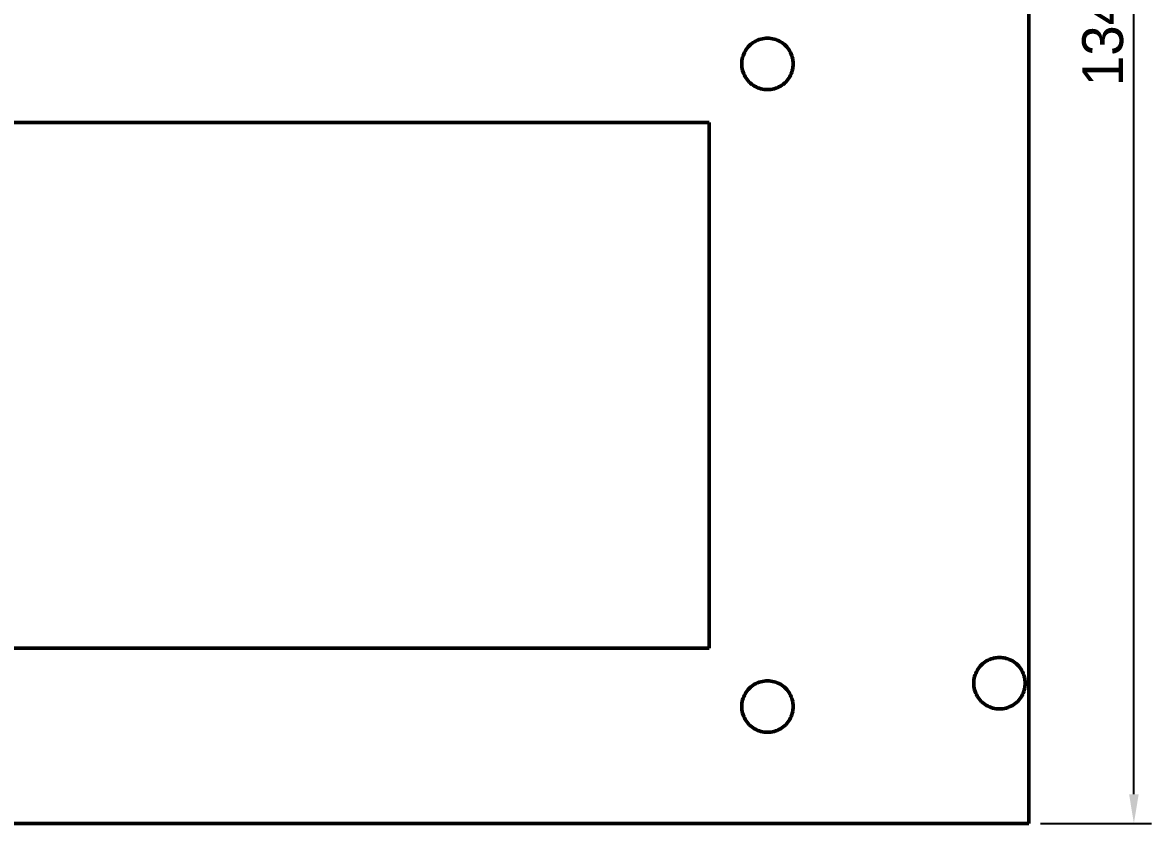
# Model space of a CAD drawing. Header units: millimetres. Extents: x 0 to 594, y 0 to 420.
# Drawn here: x 98.2 to 194.8, y 92.1 to 160.7 of the extents above; entities that cross this region are included whole.
import ezdxf

# ---------------------------------------------------------------- set-up
doc = ezdxf.new("R2010")
doc.units = ezdxf.units.MM
doc.linetypes.add('DASHED', pattern=[1.524, 1.27, -0.254])
for name, color, linetype, lineweight in [('COTAS', 7, 'CONTINUOUS', 25), ('OCULTA', 8, 'DASHED', 25), ('VISIBLE', 7, 'CONTINUOUS', 50)]:
    doc.layers.add(name, color=color, linetype=linetype, lineweight=lineweight)
doc.dimstyles.new('F3D_1000', dxfattribs={"dimtxt": 3.5, "dimasz": 2.5, "dimexe": 1.5, "dimexo": 1, "dimgap": 0.9, "dimtad": 1, "dimdec": 1, "dimdsep": 46, "dimcen": 2.5, "dimazin": 3, "dimtfac": 1, "dimtmove": 0, "dimatfit": 3})

msp = doc.modelspace()

# ---------------------------------------------------------------- linework, layer by layer
at = {"layer": 'OCULTA'}
for p, q in [((184.279, 92.12), (184.279, 226.12)), ((160.1, 158.342), (160.184, 158.459)), ((160.184, 158.459), (160.275, 158.57)), ((160.275, 158.57), (160.374, 158.676)), ((160.374, 158.676), (160.479, 158.774)), ((160.479, 158.774), (160.59, 158.865)), ((160.59, 158.865), (160.707, 158.949)), ((160.707, 158.949), (160.829, 159.025)), ((160.829, 159.025), (160.956, 159.093)), ((160.956, 159.093), (161.087, 159.152)), ((161.087, 159.152), (161.222, 159.203)), ((161.222, 159.203), (161.36, 159.245)), ((161.36, 159.245), (161.5, 159.278)), ((161.5, 159.278), (161.642, 159.301)), ((161.642, 159.301), (161.785, 159.315)), ((161.785, 159.315), (161.929, 159.32)), ((161.929, 159.32), (162.073, 159.315)), ((162.073, 159.315), (162.216, 159.301)), ((162.216, 159.301), (162.358, 159.278)), ((162.358, 159.278), (162.499, 159.245)), ((162.499, 159.245), (162.636, 159.203)), ((162.636, 159.203), (162.771, 159.152)), ((162.902, 159.093), (162.771, 159.152)), ((162.902, 159.093), (163.029, 159.025)), ((163.029, 159.025), (163.151, 158.949)), ((163.151, 158.949), (163.268, 158.865)), ((163.38, 158.774), (163.268, 158.865)), ((163.38, 158.774), (163.485, 158.676)), ((163.583, 158.57), (163.485, 158.676)), ((163.675, 158.459), (163.583, 158.57)), ((163.675, 158.459), (163.758, 158.342)), ((159.748, 157.407), (159.771, 157.549)), ((159.771, 157.549), (159.804, 157.689)), ((159.804, 157.689), (159.846, 157.827)), ((159.846, 157.827), (159.897, 157.962)), ((159.897, 157.962), (159.956, 158.093)), ((159.956, 158.093), (160.024, 158.22)), ((160.024, 158.22), (160.1, 158.342)), ((163.834, 158.22), (163.758, 158.342)), ((163.834, 158.22), (163.902, 158.093)), ((163.962, 157.962), (163.902, 158.093)), ((164.012, 157.827), (163.962, 157.962)), ((164.012, 157.827), (164.054, 157.689)), ((164.087, 157.549), (164.054, 157.689)), ((164.11, 157.407), (164.087, 157.549)), ((159.729, 157.12), (159.734, 157.264)), ((159.734, 156.976), (159.729, 157.12)), ((159.734, 157.264), (159.748, 157.407)), ((159.748, 156.833), (159.734, 156.976)), ((159.771, 156.691), (159.748, 156.833)), ((159.804, 156.55), (159.771, 156.691)), ((159.846, 156.413), (159.804, 156.55)), ((164.012, 156.413), (164.054, 156.55)), ((164.054, 156.55), (164.087, 156.691)), ((164.087, 156.691), (164.11, 156.833)), ((164.124, 157.264), (164.11, 157.407)), ((164.11, 156.833), (164.124, 156.976)), ((164.129, 157.12), (164.124, 157.264)), ((164.124, 156.976), (164.129, 157.12)), ((159.897, 156.278), (159.846, 156.413)), ((159.956, 156.147), (159.897, 156.278)), ((159.956, 156.147), (160.024, 156.02)), ((160.1, 155.898), (160.024, 156.02)), ((160.1, 155.898), (160.184, 155.781)), ((160.275, 155.669), (160.184, 155.781)), ((160.374, 155.564), (160.275, 155.669)), ((160.374, 155.564), (160.479, 155.466)), ((163.38, 155.466), (163.485, 155.564)), ((163.485, 155.564), (163.583, 155.669)), ((163.583, 155.669), (163.675, 155.781)), ((163.675, 155.781), (163.758, 155.898)), ((163.758, 155.898), (163.834, 156.02)), ((163.834, 156.02), (163.902, 156.147)), ((163.902, 156.147), (163.962, 156.278)), ((163.962, 156.278), (164.012, 156.413)), ((160.59, 155.374), (160.479, 155.466)), ((160.707, 155.291), (160.59, 155.374)), ((160.707, 155.291), (160.829, 155.215)), ((160.956, 155.147), (160.829, 155.215)), ((160.956, 155.147), (161.087, 155.087)), ((161.087, 155.087), (161.222, 155.037)), ((161.222, 155.037), (161.36, 154.995)), ((161.36, 154.995), (161.5, 154.962)), ((161.5, 154.962), (161.642, 154.939)), ((161.785, 154.925), (161.642, 154.939)), ((161.785, 154.925), (161.929, 154.92)), ((161.929, 154.92), (162.073, 154.925)), ((162.073, 154.925), (162.216, 154.939)), ((162.216, 154.939), (162.358, 154.962)), ((162.358, 154.962), (162.499, 154.995)), ((162.499, 154.995), (162.636, 155.037)), ((162.636, 155.037), (162.771, 155.087)), ((162.771, 155.087), (162.902, 155.147)), ((162.902, 155.147), (163.029, 155.215)), ((163.029, 155.215), (163.151, 155.291)), ((163.151, 155.291), (163.268, 155.374)), ((163.268, 155.374), (163.38, 155.466)), ((56.929, 152.12), (156.929, 152.12)), ((156.929, 107.12), (156.929, 152.12)), ((156.929, 152.12), (156.929, 152.12)), ((56.929, 107.12), (156.929, 107.12)), ((156.929, 107.12), (156.929, 107.12)), ((181.072, 106.203), (181.21, 106.245)), ((181.21, 106.245), (181.35, 106.278)), ((181.35, 106.278), (181.492, 106.301)), ((181.492, 106.301), (181.635, 106.315)), ((181.635, 106.315), (181.779, 106.32)), ((181.779, 106.32), (181.923, 106.315)), ((181.923, 106.315), (182.066, 106.301)), ((182.066, 106.301), (182.208, 106.278)), ((182.349, 106.245), (182.208, 106.278)), ((182.349, 106.245), (182.486, 106.203)), ((179.874, 105.22), (179.95, 105.342)), ((179.95, 105.342), (180.034, 105.459)), ((180.034, 105.459), (180.125, 105.57)), ((180.125, 105.57), (180.223, 105.676)), ((180.223, 105.676), (180.329, 105.774)), ((180.329, 105.774), (180.44, 105.865)), ((180.44, 105.865), (180.557, 105.949)), ((180.557, 105.949), (180.679, 106.025)), ((180.679, 106.025), (180.806, 106.093)), ((180.806, 106.093), (180.937, 106.152)), ((180.937, 106.152), (181.072, 106.203)), ((182.486, 106.203), (182.621, 106.152)), ((182.752, 106.093), (182.621, 106.152)), ((182.752, 106.093), (182.879, 106.025)), ((183.001, 105.949), (182.879, 106.025)), ((183.001, 105.949), (183.118, 105.865)), ((183.118, 105.865), (183.23, 105.774)), ((183.335, 105.676), (183.23, 105.774)), ((183.335, 105.676), (183.433, 105.57)), ((183.525, 105.459), (183.433, 105.57)), ((183.525, 105.459), (183.608, 105.342)), ((183.608, 105.342), (183.684, 105.22)), ((161.642, 104.301), (161.785, 104.315)), ((161.785, 104.315), (161.929, 104.32)), ((161.929, 104.32), (162.073, 104.315)), ((162.073, 104.315), (162.216, 104.301)), ((179.584, 104.264), (179.598, 104.407)), ((179.598, 104.407), (179.621, 104.549)), ((179.621, 104.549), (179.654, 104.689)), ((179.654, 104.689), (179.696, 104.827)), ((179.696, 104.827), (179.747, 104.962)), ((179.747, 104.962), (179.806, 105.093)), ((179.806, 105.093), (179.874, 105.22)), ((183.752, 105.093), (183.684, 105.22)), ((183.812, 104.962), (183.752, 105.093)), ((183.862, 104.827), (183.812, 104.962)), ((183.904, 104.689), (183.862, 104.827)), ((183.937, 104.549), (183.904, 104.689)), ((183.96, 104.407), (183.937, 104.549)), ((183.974, 104.264), (183.96, 104.407)), ((160.1, 103.342), (160.184, 103.459)), ((160.184, 103.459), (160.275, 103.57)), ((160.275, 103.57), (160.374, 103.676)), ((160.374, 103.676), (160.479, 103.774)), ((160.479, 103.774), (160.59, 103.865)), ((160.59, 103.865), (160.707, 103.949)), ((160.707, 103.949), (160.829, 104.025)), ((160.829, 104.025), (160.956, 104.093)), ((160.956, 104.093), (161.087, 104.152)), ((161.087, 104.152), (161.222, 104.203)), ((161.222, 104.203), (161.36, 104.245)), ((161.36, 104.245), (161.5, 104.278)), ((161.5, 104.278), (161.642, 104.301)), ((162.216, 104.301), (162.358, 104.278)), ((162.358, 104.278), (162.499, 104.245)), ((162.499, 104.245), (162.636, 104.203)), ((162.771, 104.152), (162.636, 104.203)), ((162.771, 104.152), (162.902, 104.093)), ((162.902, 104.093), (163.029, 104.025)), ((163.029, 104.025), (163.151, 103.949)), ((163.268, 103.865), (163.151, 103.949)), ((163.268, 103.865), (163.38, 103.774)), ((163.38, 103.774), (163.485, 103.676)), ((163.583, 103.57), (163.485, 103.676)), ((163.675, 103.459), (163.583, 103.57)), ((163.675, 103.459), (163.758, 103.342)), ((179.579, 104.12), (179.584, 104.264)), ((179.584, 103.976), (179.579, 104.12)), ((179.598, 103.833), (179.584, 103.976)), ((179.621, 103.691), (179.598, 103.833)), ((179.654, 103.55), (179.621, 103.691)), ((179.696, 103.413), (179.654, 103.55)), ((179.747, 103.278), (179.696, 103.413)), ((183.812, 103.278), (183.862, 103.413)), ((183.862, 103.413), (183.904, 103.55)), ((183.904, 103.55), (183.937, 103.691)), ((183.937, 103.691), (183.96, 103.833)), ((183.96, 103.833), (183.974, 103.976)), ((183.979, 104.12), (183.974, 104.264)), ((183.974, 103.976), (183.979, 104.12)), ((159.734, 102.264), (159.748, 102.407)), ((159.748, 102.407), (159.771, 102.549)), ((159.771, 102.549), (159.804, 102.689)), ((159.804, 102.689), (159.846, 102.827)), ((159.846, 102.827), (159.897, 102.962)), ((159.897, 102.962), (159.956, 103.093)), ((159.956, 103.093), (160.024, 103.22)), ((160.024, 103.22), (160.1, 103.342)), ((163.834, 103.22), (163.758, 103.342)), ((163.902, 103.093), (163.834, 103.22)), ((163.962, 102.962), (163.902, 103.093)), ((164.012, 102.827), (163.962, 102.962)), ((164.012, 102.827), (164.054, 102.689)), ((164.087, 102.549), (164.054, 102.689)), ((164.11, 102.407), (164.087, 102.549)), ((164.124, 102.264), (164.11, 102.407)), ((179.747, 103.278), (179.806, 103.147)), ((179.874, 103.02), (179.806, 103.147)), ((179.874, 103.02), (179.95, 102.898)), ((180.034, 102.781), (179.95, 102.898)), ((180.034, 102.781), (180.125, 102.669)), ((180.223, 102.564), (180.125, 102.669)), ((180.223, 102.564), (180.329, 102.466)), ((180.329, 102.466), (180.44, 102.374)), ((183.118, 102.374), (183.23, 102.466)), ((183.23, 102.466), (183.335, 102.564)), ((183.335, 102.564), (183.433, 102.669)), ((183.433, 102.669), (183.525, 102.781)), ((183.525, 102.781), (183.608, 102.898)), ((183.608, 102.898), (183.684, 103.02)), ((183.684, 103.02), (183.752, 103.147)), ((183.752, 103.147), (183.812, 103.278)), ((159.729, 102.12), (159.734, 102.264)), ((159.734, 101.976), (159.729, 102.12)), ((159.748, 101.833), (159.734, 101.976)), ((159.771, 101.691), (159.748, 101.833)), ((159.804, 101.55), (159.771, 101.691)), ((159.846, 101.413), (159.804, 101.55)), ((164.012, 101.413), (164.054, 101.55)), ((164.054, 101.55), (164.087, 101.691)), ((164.087, 101.691), (164.11, 101.833)), ((164.11, 101.833), (164.124, 101.976)), ((164.129, 102.12), (164.124, 102.264)), ((164.124, 101.976), (164.129, 102.12)), ((180.557, 102.291), (180.44, 102.374)), ((180.557, 102.291), (180.679, 102.215)), ((180.679, 102.215), (180.806, 102.147)), ((180.806, 102.147), (180.937, 102.087)), ((181.072, 102.037), (180.937, 102.087)), ((181.072, 102.037), (181.21, 101.995)), ((181.21, 101.995), (181.35, 101.962)), ((181.35, 101.962), (181.492, 101.939)), ((181.492, 101.939), (181.635, 101.925)), ((181.635, 101.925), (181.779, 101.92)), ((181.779, 101.92), (181.923, 101.925)), ((181.923, 101.925), (182.066, 101.939)), ((182.066, 101.939), (182.208, 101.962)), ((182.208, 101.962), (182.349, 101.995)), ((182.349, 101.995), (182.486, 102.037)), ((182.486, 102.037), (182.621, 102.087)), ((182.621, 102.087), (182.752, 102.147)), ((182.752, 102.147), (182.879, 102.215)), ((182.879, 102.215), (183.001, 102.291)), ((183.001, 102.291), (183.118, 102.374)), ((159.897, 101.278), (159.846, 101.413)), ((159.956, 101.147), (159.897, 101.278)), ((159.956, 101.147), (160.024, 101.02)), ((160.1, 100.898), (160.024, 101.02)), ((160.1, 100.898), (160.184, 100.781)), ((160.275, 100.669), (160.184, 100.781)), ((160.374, 100.564), (160.275, 100.669)), ((160.479, 100.466), (160.374, 100.564)), ((160.479, 100.466), (160.59, 100.374)), ((163.268, 100.374), (163.38, 100.466)), ((163.38, 100.466), (163.485, 100.564)), ((163.485, 100.564), (163.583, 100.669)), ((163.583, 100.669), (163.675, 100.781)), ((163.675, 100.781), (163.758, 100.898)), ((163.758, 100.898), (163.834, 101.02)), ((163.834, 101.02), (163.902, 101.147)), ((163.902, 101.147), (163.962, 101.278)), ((163.962, 101.278), (164.012, 101.413)), ((160.707, 100.291), (160.59, 100.374)), ((160.707, 100.291), (160.829, 100.215)), ((160.829, 100.215), (160.956, 100.147)), ((160.956, 100.147), (161.087, 100.087)), ((161.087, 100.087), (161.222, 100.037)), ((161.222, 100.037), (161.36, 99.995)), ((161.5, 99.962), (161.36, 99.995)), ((161.5, 99.962), (161.642, 99.939)), ((161.642, 99.939), (161.785, 99.925)), ((161.785, 99.925), (161.929, 99.92)), ((161.929, 99.92), (162.073, 99.925)), ((162.073, 99.925), (162.216, 99.939)), ((162.216, 99.939), (162.358, 99.962)), ((162.358, 99.962), (162.499, 99.995)), ((162.499, 99.995), (162.636, 100.037)), ((162.636, 100.037), (162.771, 100.087)), ((162.771, 100.087), (162.902, 100.147)), ((162.902, 100.147), (163.029, 100.215)), ((163.029, 100.215), (163.151, 100.291)), ((163.151, 100.291), (163.268, 100.374)), ((29.579, 92.12), (184.279, 92.12)), ((184.279, 92.12), (184.279, 92.12))]:
    msp.add_line(p, q, dxfattribs=at)
at = {"layer": 'VISIBLE'}
for p, q in [((184.279, 92.12), (184.279, 226.12)), ((184.279, 226.12), (184.279, 92.12)), ((160.1, 158.342), (160.184, 158.459)), ((160.184, 158.459), (160.1, 158.342)), ((160.184, 158.459), (160.275, 158.57)), ((160.275, 158.57), (160.184, 158.459)), ((160.184, 158.459), (160.184, 158.459)), ((160.275, 158.57), (160.374, 158.676)), ((160.374, 158.676), (160.275, 158.57)), ((160.275, 158.57), (160.275, 158.57)), ((160.374, 158.676), (160.479, 158.774)), ((160.479, 158.774), (160.374, 158.676)), ((160.374, 158.676), (160.374, 158.676)), ((160.479, 158.774), (160.59, 158.865)), ((160.59, 158.865), (160.479, 158.774)), ((160.479, 158.774), (160.479, 158.774)), ((160.59, 158.865), (160.707, 158.949)), ((160.707, 158.949), (160.59, 158.865)), ((160.59, 158.865), (160.59, 158.865)), ((160.707, 158.949), (160.829, 159.025)), ((160.829, 159.025), (160.707, 158.949)), ((160.707, 158.949), (160.707, 158.949)), ((160.829, 159.025), (160.956, 159.093)), ((160.956, 159.093), (160.829, 159.025)), ((160.829, 159.025), (160.829, 159.025)), ((160.956, 159.093), (161.087, 159.152)), ((161.087, 159.152), (160.956, 159.093)), ((160.956, 159.093), (160.956, 159.093)), ((161.087, 159.152), (161.222, 159.203)), ((161.222, 159.203), (161.087, 159.152)), ((161.087, 159.152), (161.087, 159.152)), ((161.222, 159.203), (161.36, 159.245)), ((161.36, 159.245), (161.222, 159.203)), ((161.222, 159.203), (161.222, 159.203)), ((161.36, 159.245), (161.5, 159.278)), ((161.5, 159.278), (161.36, 159.245)), ((161.36, 159.245), (161.36, 159.245)), ((161.5, 159.278), (161.642, 159.301)), ((161.642, 159.301), (161.5, 159.278)), ((161.5, 159.278), (161.5, 159.278)), ((161.642, 159.301), (161.785, 159.315)), ((161.785, 159.315), (161.642, 159.301)), ((161.642, 159.301), (161.642, 159.301)), ((161.785, 159.315), (161.929, 159.32)), ((161.929, 159.32), (161.785, 159.315)), ((161.785, 159.315), (161.785, 159.315)), ((161.929, 159.32), (162.073, 159.315)), ((162.073, 159.315), (161.929, 159.32)), ((161.929, 159.32), (161.929, 159.32)), ((162.073, 159.315), (162.216, 159.301)), ((162.216, 159.301), (162.073, 159.315)), ((162.073, 159.315), (162.073, 159.315)), ((162.216, 159.301), (162.358, 159.278)), ((162.358, 159.278), (162.216, 159.301)), ((162.216, 159.301), (162.216, 159.301)), ((162.358, 159.278), (162.499, 159.245)), ((162.499, 159.245), (162.358, 159.278)), ((162.358, 159.278), (162.358, 159.278)), ((162.499, 159.245), (162.636, 159.203)), ((162.636, 159.203), (162.499, 159.245)), ((162.499, 159.245), (162.499, 159.245)), ((162.636, 159.203), (162.771, 159.152)), ((162.771, 159.152), (162.636, 159.203)), ((162.636, 159.203), (162.636, 159.203)), ((162.902, 159.093), (162.771, 159.152)), ((162.902, 159.093), (162.771, 159.152)), ((162.771, 159.152), (162.771, 159.152)), ((162.902, 159.093), (163.029, 159.025)), ((163.029, 159.025), (162.902, 159.093)), ((162.902, 159.093), (162.902, 159.093)), ((163.029, 159.025), (163.151, 158.949)), ((163.151, 158.949), (163.029, 159.025)), ((163.029, 159.025), (163.029, 159.025)), ((163.151, 158.949), (163.268, 158.865)), ((163.268, 158.865), (163.151, 158.949)), ((163.151, 158.949), (163.151, 158.949)), ((163.38, 158.774), (163.268, 158.865)), ((163.38, 158.774), (163.268, 158.865)), ((163.268, 158.865), (163.268, 158.865)), ((163.38, 158.774), (163.485, 158.676)), ((163.485, 158.676), (163.38, 158.774)), ((163.38, 158.774), (163.38, 158.774)), ((163.583, 158.57), (163.485, 158.676)), ((163.583, 158.57), (163.485, 158.676)), ((163.485, 158.676), (163.485, 158.676)), ((163.675, 158.459), (163.583, 158.57)), ((163.675, 158.459), (163.583, 158.57)), ((163.583, 158.57), (163.583, 158.57)), ((163.675, 158.459), (163.758, 158.342)), ((163.758, 158.342), (163.675, 158.459)), ((163.675, 158.459), (163.675, 158.459)), ((159.748, 157.407), (159.771, 157.549)), ((159.771, 157.549), (159.748, 157.407)), ((159.771, 157.549), (159.804, 157.689)), ((159.804, 157.689), (159.771, 157.549)), ((159.771, 157.549), (159.771, 157.549)), ((159.804, 157.689), (159.846, 157.827)), ((159.846, 157.827), (159.804, 157.689)), ((159.804, 157.689), (159.804, 157.689)), ((159.846, 157.827), (159.897, 157.962)), ((159.897, 157.962), (159.846, 157.827)), ((159.846, 157.827), (159.846, 157.827)), ((159.897, 157.962), (159.956, 158.093)), ((159.956, 158.093), (159.897, 157.962)), ((159.897, 157.962), (159.897, 157.962)), ((159.956, 158.093), (160.024, 158.22)), ((160.024, 158.22), (159.956, 158.093)), ((159.956, 158.093), (159.956, 158.093)), ((160.024, 158.22), (160.1, 158.342)), ((160.1, 158.342), (160.024, 158.22)), ((160.024, 158.22), (160.024, 158.22)), ((160.1, 158.342), (160.1, 158.342)), ((163.834, 158.22), (163.758, 158.342)), ((163.834, 158.22), (163.758, 158.342)), ((163.758, 158.342), (163.758, 158.342)), ((163.834, 158.22), (163.902, 158.093)), ((163.902, 158.093), (163.834, 158.22)), ((163.834, 158.22), (163.834, 158.22)), ((163.962, 157.962), (163.902, 158.093)), ((163.962, 157.962), (163.902, 158.093)), ((163.902, 158.093), (163.902, 158.093)), ((164.012, 157.827), (163.962, 157.962)), ((164.012, 157.827), (163.962, 157.962)), ((163.962, 157.962), (163.962, 157.962)), ((164.012, 157.827), (164.054, 157.689)), ((164.054, 157.689), (164.012, 157.827)), ((164.012, 157.827), (164.012, 157.827)), ((164.087, 157.549), (164.054, 157.689)), ((164.087, 157.549), (164.054, 157.689)), ((164.054, 157.689), (164.054, 157.689)), ((164.11, 157.407), (164.087, 157.549)), ((164.11, 157.407), (164.087, 157.549)), ((164.087, 157.549), (164.087, 157.549)), ((159.729, 157.12), (159.734, 157.264)), ((159.734, 157.264), (159.729, 157.12)), ((159.734, 156.976), (159.729, 157.12)), ((159.729, 157.12), (159.729, 157.12)), ((159.729, 157.12), (159.734, 156.976)), ((159.734, 157.264), (159.748, 157.407)), ((159.748, 157.407), (159.734, 157.264)), ((159.734, 157.264), (159.734, 157.264)), ((159.748, 156.833), (159.734, 156.976)), ((159.734, 156.976), (159.734, 156.976)), ((159.734, 156.976), (159.748, 156.833)), ((159.748, 157.407), (159.748, 157.407)), ((159.771, 156.691), (159.748, 156.833)), ((159.748, 156.833), (159.748, 156.833)), ((159.748, 156.833), (159.771, 156.691)), ((159.804, 156.55), (159.771, 156.691)), ((159.771, 156.691), (159.771, 156.691)), ((159.771, 156.691), (159.804, 156.55)), ((159.846, 156.413), (159.804, 156.55)), ((159.804, 156.55), (159.804, 156.55)), ((159.804, 156.55), (159.846, 156.413)), ((164.012, 156.413), (164.054, 156.55)), ((164.012, 156.413), (164.054, 156.55)), ((164.054, 156.55), (164.087, 156.691)), ((164.054, 156.55), (164.087, 156.691)), ((164.054, 156.55), (164.054, 156.55)), ((164.087, 156.691), (164.11, 156.833)), ((164.087, 156.691), (164.11, 156.833)), ((164.087, 156.691), (164.087, 156.691)), ((164.124, 157.264), (164.11, 157.407)), ((164.124, 157.264), (164.11, 157.407)), ((164.11, 157.407), (164.11, 157.407)), ((164.11, 156.833), (164.124, 156.976)), ((164.11, 156.833), (164.124, 156.976)), ((164.11, 156.833), (164.11, 156.833)), ((164.129, 157.12), (164.124, 157.264)), ((164.129, 157.12), (164.124, 157.264)), ((164.124, 157.264), (164.124, 157.264)), ((164.124, 156.976), (164.129, 157.12)), ((164.124, 156.976), (164.129, 157.12)), ((164.124, 156.976), (164.124, 156.976)), ((164.129, 157.12), (164.129, 157.12)), ((159.897, 156.278), (159.846, 156.413)), ((159.846, 156.413), (159.846, 156.413)), ((159.846, 156.413), (159.897, 156.278)), ((159.956, 156.147), (159.897, 156.278)), ((159.897, 156.278), (159.897, 156.278)), ((159.897, 156.278), (159.956, 156.147)), ((159.956, 156.147), (160.024, 156.02)), ((159.956, 156.147), (159.956, 156.147)), ((159.956, 156.147), (160.024, 156.02)), ((160.1, 155.898), (160.024, 156.02)), ((160.024, 156.02), (160.024, 156.02)), ((160.024, 156.02), (160.1, 155.898)), ((160.1, 155.898), (160.184, 155.781)), ((160.1, 155.898), (160.1, 155.898)), ((160.1, 155.898), (160.184, 155.781)), ((160.275, 155.669), (160.184, 155.781)), ((160.184, 155.781), (160.184, 155.781)), ((160.184, 155.781), (160.275, 155.669)), ((160.374, 155.564), (160.275, 155.669)), ((160.275, 155.669), (160.275, 155.669)), ((160.275, 155.669), (160.374, 155.564)), ((160.374, 155.564), (160.479, 155.466)), ((160.374, 155.564), (160.374, 155.564)), ((160.374, 155.564), (160.479, 155.466)), ((163.38, 155.466), (163.485, 155.564)), ((163.38, 155.466), (163.485, 155.564)), ((163.485, 155.564), (163.583, 155.669)), ((163.485, 155.564), (163.583, 155.669)), ((163.485, 155.564), (163.485, 155.564)), ((163.583, 155.669), (163.675, 155.781)), ((163.583, 155.669), (163.675, 155.781)), ((163.583, 155.669), (163.583, 155.669)), ((163.675, 155.781), (163.758, 155.898)), ((163.675, 155.781), (163.758, 155.898)), ((163.675, 155.781), (163.675, 155.781)), ((163.758, 155.898), (163.834, 156.02)), ((163.758, 155.898), (163.834, 156.02)), ((163.758, 155.898), (163.758, 155.898)), ((163.834, 156.02), (163.902, 156.147)), ((163.834, 156.02), (163.902, 156.147)), ((163.834, 156.02), (163.834, 156.02)), ((163.902, 156.147), (163.962, 156.278)), ((163.902, 156.147), (163.962, 156.278)), ((163.902, 156.147), (163.902, 156.147)), ((163.962, 156.278), (164.012, 156.413)), ((163.962, 156.278), (164.012, 156.413)), ((163.962, 156.278), (163.962, 156.278)), ((164.012, 156.413), (164.012, 156.413)), ((160.59, 155.374), (160.479, 155.466)), ((160.479, 155.466), (160.479, 155.466)), ((160.479, 155.466), (160.59, 155.374)), ((160.707, 155.291), (160.59, 155.374)), ((160.59, 155.374), (160.59, 155.374)), ((160.59, 155.374), (160.707, 155.291)), ((160.707, 155.291), (160.829, 155.215)), ((160.707, 155.291), (160.707, 155.291)), ((160.707, 155.291), (160.829, 155.215)), ((160.956, 155.147), (160.829, 155.215)), ((160.829, 155.215), (160.829, 155.215)), ((160.829, 155.215), (160.956, 155.147)), ((160.956, 155.147), (161.087, 155.087)), ((160.956, 155.147), (160.956, 155.147)), ((160.956, 155.147), (161.087, 155.087)), ((161.087, 155.087), (161.222, 155.037)), ((161.087, 155.087), (161.087, 155.087)), ((161.087, 155.087), (161.222, 155.037)), ((161.222, 155.037), (161.36, 154.995)), ((161.222, 155.037), (161.222, 155.037)), ((161.222, 155.037), (161.36, 154.995)), ((161.36, 154.995), (161.5, 154.962)), ((161.36, 154.995), (161.36, 154.995)), ((161.36, 154.995), (161.5, 154.962)), ((161.5, 154.962), (161.642, 154.939)), ((161.5, 154.962), (161.5, 154.962)), ((161.5, 154.962), (161.642, 154.939)), ((161.785, 154.925), (161.642, 154.939)), ((161.642, 154.939), (161.642, 154.939)), ((161.642, 154.939), (161.785, 154.925)), ((161.785, 154.925), (161.929, 154.92)), ((161.785, 154.925), (161.785, 154.925)), ((161.785, 154.925), (161.929, 154.92)), ((161.929, 154.92), (162.073, 154.925)), ((161.929, 154.92), (162.073, 154.925)), ((161.929, 154.92), (161.929, 154.92)), ((162.073, 154.925), (162.216, 154.939)), ((162.073, 154.925), (162.216, 154.939)), ((162.073, 154.925), (162.073, 154.925)), ((162.216, 154.939), (162.358, 154.962)), ((162.216, 154.939), (162.358, 154.962)), ((162.216, 154.939), (162.216, 154.939)), ((162.358, 154.962), (162.499, 154.995)), ((162.358, 154.962), (162.499, 154.995)), ((162.358, 154.962), (162.358, 154.962)), ((162.499, 154.995), (162.636, 155.037)), ((162.499, 154.995), (162.636, 155.037)), ((162.499, 154.995), (162.499, 154.995)), ((162.636, 155.037), (162.771, 155.087)), ((162.636, 155.037), (162.771, 155.087)), ((162.636, 155.037), (162.636, 155.037)), ((162.771, 155.087), (162.902, 155.147)), ((162.771, 155.087), (162.902, 155.147)), ((162.771, 155.087), (162.771, 155.087)), ((162.902, 155.147), (163.029, 155.215)), ((162.902, 155.147), (163.029, 155.215)), ((162.902, 155.147), (162.902, 155.147)), ((163.029, 155.215), (163.151, 155.291)), ((163.029, 155.215), (163.151, 155.291)), ((163.029, 155.215), (163.029, 155.215)), ((163.151, 155.291), (163.268, 155.374)), ((163.151, 155.291), (163.268, 155.374)), ((163.151, 155.291), (163.151, 155.291)), ((163.268, 155.374), (163.38, 155.466)), ((163.268, 155.374), (163.38, 155.466)), ((163.268, 155.374), (163.268, 155.374)), ((163.38, 155.466), (163.38, 155.466)), ((56.929, 152.12), (156.929, 152.12)), ((156.929, 152.12), (56.929, 152.12)), ((156.929, 107.12), (156.929, 152.12)), ((156.929, 107.12), (156.929, 152.12)), ((156.929, 152.12), (156.929, 152.12)), ((156.929, 152.12), (156.929, 152.12)), ((156.929, 152.12), (156.929, 152.12)), ((156.929, 152.12), (156.929, 152.12)), ((156.929, 152.12), (156.929, 152.12)), ((156.929, 152.12), (156.929, 152.12)), ((156.929, 152.12), (156.929, 152.12)), ((156.929, 152.12), (156.929, 152.12)), ((156.929, 152.12), (156.929, 152.12)), ((156.929, 152.12), (156.929, 152.12)), ((156.929, 152.12), (156.929, 152.12)), ((156.929, 152.12), (156.929, 152.12)), ((156.929, 152.12), (156.929, 152.12)), ((156.929, 152.12), (156.929, 152.12)), ((156.929, 152.12), (156.929, 152.12)), ((156.929, 152.12), (156.929, 152.12)), ((56.929, 107.12), (156.929, 107.12)), ((56.929, 107.12), (156.929, 107.12)), ((156.929, 107.12), (156.929, 107.12)), ((156.929, 107.12), (156.929, 107.12)), ((156.929, 107.12), (156.929, 107.12)), ((156.929, 107.12), (156.929, 107.12)), ((156.929, 107.12), (156.929, 107.12)), ((156.929, 107.12), (156.929, 107.12)), ((156.929, 107.12), (156.929, 107.12)), ((156.929, 107.12), (156.929, 107.12)), ((156.929, 107.12), (156.929, 107.12)), ((156.929, 107.12), (156.929, 107.12)), ((156.929, 107.12), (156.929, 107.12)), ((156.929, 107.12), (156.929, 107.12)), ((156.929, 107.12), (156.929, 107.12)), ((156.929, 107.12), (156.929, 107.12)), ((156.929, 107.12), (156.929, 107.12)), ((156.929, 107.12), (156.929, 107.12)), ((181.072, 106.203), (181.21, 106.245)), ((181.21, 106.245), (181.072, 106.203)), ((181.21, 106.245), (181.35, 106.278)), ((181.35, 106.278), (181.21, 106.245)), ((181.21, 106.245), (181.21, 106.245)), ((181.35, 106.278), (181.492, 106.301)), ((181.492, 106.301), (181.35, 106.278)), ((181.35, 106.278), (181.35, 106.278)), ((181.492, 106.301), (181.635, 106.315)), ((181.635, 106.315), (181.492, 106.301)), ((181.492, 106.301), (181.492, 106.301)), ((181.635, 106.315), (181.779, 106.32)), ((181.779, 106.32), (181.635, 106.315)), ((181.635, 106.315), (181.635, 106.315)), ((181.779, 106.32), (181.923, 106.315)), ((181.923, 106.315), (181.779, 106.32)), ((181.779, 106.32), (181.779, 106.32)), ((181.923, 106.315), (182.066, 106.301)), ((182.066, 106.301), (181.923, 106.315)), ((181.923, 106.315), (181.923, 106.315)), ((182.066, 106.301), (182.208, 106.278)), ((182.208, 106.278), (182.066, 106.301)), ((182.066, 106.301), (182.066, 106.301)), ((182.349, 106.245), (182.208, 106.278)), ((182.349, 106.245), (182.208, 106.278)), ((182.208, 106.278), (182.208, 106.278)), ((182.349, 106.245), (182.486, 106.203)), ((182.486, 106.203), (182.349, 106.245)), ((182.349, 106.245), (182.349, 106.245)), ((179.874, 105.22), (179.95, 105.342)), ((179.95, 105.342), (179.874, 105.22)), ((179.95, 105.342), (180.034, 105.459)), ((180.034, 105.459), (179.95, 105.342)), ((179.95, 105.342), (179.95, 105.342)), ((180.034, 105.459), (180.125, 105.57)), ((180.125, 105.57), (180.034, 105.459)), ((180.034, 105.459), (180.034, 105.459)), ((180.125, 105.57), (180.223, 105.676)), ((180.223, 105.676), (180.125, 105.57)), ((180.125, 105.57), (180.125, 105.57)), ((180.223, 105.676), (180.223, 105.676)), ((180.223, 105.676), (180.329, 105.774)), ((180.329, 105.774), (180.223, 105.676)), ((180.329, 105.774), (180.44, 105.865)), ((180.44, 105.865), (180.329, 105.774)), ((180.329, 105.774), (180.329, 105.774)), ((180.44, 105.865), (180.557, 105.949)), ((180.557, 105.949), (180.44, 105.865)), ((180.44, 105.865), (180.44, 105.865)), ((180.557, 105.949), (180.679, 106.025)), ((180.679, 106.025), (180.557, 105.949)), ((180.557, 105.949), (180.557, 105.949)), ((180.679, 106.025), (180.806, 106.093)), ((180.806, 106.093), (180.679, 106.025)), ((180.679, 106.025), (180.679, 106.025)), ((180.806, 106.093), (180.937, 106.152)), ((180.937, 106.152), (180.806, 106.093)), ((180.806, 106.093), (180.806, 106.093)), ((180.937, 106.152), (181.072, 106.203)), ((181.072, 106.203), (180.937, 106.152)), ((180.937, 106.152), (180.937, 106.152)), ((181.072, 106.203), (181.072, 106.203)), ((182.486, 106.203), (182.621, 106.152)), ((182.621, 106.152), (182.486, 106.203)), ((182.486, 106.203), (182.486, 106.203)), ((182.752, 106.093), (182.621, 106.152)), ((182.752, 106.093), (182.621, 106.152)), ((182.621, 106.152), (182.621, 106.152)), ((182.752, 106.093), (182.879, 106.025)), ((182.879, 106.025), (182.752, 106.093)), ((182.752, 106.093), (182.752, 106.093)), ((183.001, 105.949), (182.879, 106.025)), ((183.001, 105.949), (182.879, 106.025)), ((182.879, 106.025), (182.879, 106.025)), ((183.001, 105.949), (183.118, 105.865)), ((183.118, 105.865), (183.001, 105.949)), ((183.001, 105.949), (183.001, 105.949)), ((183.118, 105.865), (183.23, 105.774)), ((183.23, 105.774), (183.118, 105.865)), ((183.118, 105.865), (183.118, 105.865)), ((183.335, 105.676), (183.23, 105.774)), ((183.335, 105.676), (183.23, 105.774)), ((183.23, 105.774), (183.23, 105.774)), ((183.335, 105.676), (183.433, 105.57)), ((183.433, 105.57), (183.335, 105.676)), ((183.335, 105.676), (183.335, 105.676)), ((183.525, 105.459), (183.433, 105.57)), ((183.525, 105.459), (183.433, 105.57)), ((183.433, 105.57), (183.433, 105.57)), ((183.525, 105.459), (183.608, 105.342)), ((183.525, 105.459), (183.525, 105.459)), ((183.608, 105.342), (183.525, 105.459)), ((183.608, 105.342), (183.684, 105.22)), ((183.684, 105.22), (183.608, 105.342)), ((183.608, 105.342), (183.608, 105.342)), ((161.642, 104.301), (161.785, 104.315)), ((161.785, 104.315), (161.642, 104.301)), ((161.785, 104.315), (161.929, 104.32)), ((161.929, 104.32), (161.785, 104.315)), ((161.785, 104.315), (161.785, 104.315)), ((161.929, 104.32), (162.073, 104.315)), ((162.073, 104.315), (161.929, 104.32)), ((161.929, 104.32), (161.929, 104.32)), ((162.073, 104.315), (162.216, 104.301)), ((162.216, 104.301), (162.073, 104.315)), ((162.073, 104.315), (162.073, 104.315)), ((179.584, 104.264), (179.598, 104.407)), ((179.598, 104.407), (179.584, 104.264)), ((179.598, 104.407), (179.621, 104.549)), ((179.621, 104.549), (179.598, 104.407)), ((179.598, 104.407), (179.598, 104.407)), ((179.621, 104.549), (179.654, 104.689)), ((179.654, 104.689), (179.621, 104.549)), ((179.621, 104.549), (179.621, 104.549)), ((179.654, 104.689), (179.696, 104.827)), ((179.696, 104.827), (179.654, 104.689)), ((179.654, 104.689), (179.654, 104.689)), ((179.696, 104.827), (179.747, 104.962)), ((179.747, 104.962), (179.696, 104.827)), ((179.696, 104.827), (179.696, 104.827)), ((179.747, 104.962), (179.806, 105.093)), ((179.806, 105.093), (179.747, 104.962)), ((179.747, 104.962), (179.747, 104.962)), ((179.806, 105.093), (179.874, 105.22)), ((179.874, 105.22), (179.806, 105.093)), ((179.806, 105.093), (179.806, 105.093)), ((179.874, 105.22), (179.874, 105.22)), ((183.752, 105.093), (183.684, 105.22)), ((183.752, 105.093), (183.684, 105.22)), ((183.684, 105.22), (183.684, 105.22)), ((183.812, 104.962), (183.752, 105.093)), ((183.812, 104.962), (183.752, 105.093)), ((183.752, 105.093), (183.752, 105.093)), ((183.862, 104.827), (183.812, 104.962)), ((183.862, 104.827), (183.812, 104.962)), ((183.812, 104.962), (183.812, 104.962)), ((183.904, 104.689), (183.862, 104.827)), ((183.904, 104.689), (183.862, 104.827)), ((183.862, 104.827), (183.862, 104.827)), ((183.937, 104.549), (183.904, 104.689)), ((183.937, 104.549), (183.904, 104.689)), ((183.904, 104.689), (183.904, 104.689)), ((183.96, 104.407), (183.937, 104.549)), ((183.96, 104.407), (183.937, 104.549)), ((183.937, 104.549), (183.937, 104.549)), ((183.974, 104.264), (183.96, 104.407)), ((183.974, 104.264), (183.96, 104.407)), ((183.96, 104.407), (183.96, 104.407)), ((160.1, 103.342), (160.184, 103.459)), ((160.184, 103.459), (160.1, 103.342)), ((160.184, 103.459), (160.275, 103.57)), ((160.275, 103.57), (160.184, 103.459)), ((160.184, 103.459), (160.184, 103.459)), ((160.275, 103.57), (160.374, 103.676)), ((160.374, 103.676), (160.275, 103.57)), ((160.275, 103.57), (160.275, 103.57)), ((160.374, 103.676), (160.479, 103.774)), ((160.479, 103.774), (160.374, 103.676)), ((160.374, 103.676), (160.374, 103.676)), ((160.479, 103.774), (160.59, 103.865)), ((160.59, 103.865), (160.479, 103.774)), ((160.479, 103.774), (160.479, 103.774)), ((160.59, 103.865), (160.707, 103.949)), ((160.707, 103.949), (160.59, 103.865)), ((160.59, 103.865), (160.59, 103.865)), ((160.707, 103.949), (160.829, 104.025)), ((160.829, 104.025), (160.707, 103.949)), ((160.707, 103.949), (160.707, 103.949)), ((160.829, 104.025), (160.956, 104.093)), ((160.956, 104.093), (160.829, 104.025)), ((160.829, 104.025), (160.829, 104.025)), ((160.956, 104.093), (161.087, 104.152)), ((161.087, 104.152), (160.956, 104.093)), ((160.956, 104.093), (160.956, 104.093)), ((161.087, 104.152), (161.222, 104.203)), ((161.222, 104.203), (161.087, 104.152)), ((161.087, 104.152), (161.087, 104.152)), ((161.222, 104.203), (161.36, 104.245)), ((161.36, 104.245), (161.222, 104.203)), ((161.222, 104.203), (161.222, 104.203)), ((161.36, 104.245), (161.5, 104.278)), ((161.5, 104.278), (161.36, 104.245)), ((161.36, 104.245), (161.36, 104.245)), ((161.5, 104.278), (161.642, 104.301)), ((161.642, 104.301), (161.5, 104.278)), ((161.5, 104.278), (161.5, 104.278)), ((161.642, 104.301), (161.642, 104.301)), ((162.216, 104.301), (162.358, 104.278)), ((162.358, 104.278), (162.216, 104.301)), ((162.216, 104.301), (162.216, 104.301)), ((162.358, 104.278), (162.499, 104.245)), ((162.499, 104.245), (162.358, 104.278)), ((162.358, 104.278), (162.358, 104.278)), ((162.499, 104.245), (162.636, 104.203)), ((162.636, 104.203), (162.499, 104.245)), ((162.499, 104.245), (162.499, 104.245)), ((162.771, 104.152), (162.636, 104.203)), ((162.771, 104.152), (162.636, 104.203)), ((162.636, 104.203), (162.636, 104.203)), ((162.771, 104.152), (162.902, 104.093)), ((162.902, 104.093), (162.771, 104.152)), ((162.771, 104.152), (162.771, 104.152)), ((162.902, 104.093), (163.029, 104.025)), ((163.029, 104.025), (162.902, 104.093)), ((162.902, 104.093), (162.902, 104.093)), ((163.029, 104.025), (163.151, 103.949)), ((163.151, 103.949), (163.029, 104.025)), ((163.029, 104.025), (163.029, 104.025)), ((163.268, 103.865), (163.151, 103.949)), ((163.268, 103.865), (163.151, 103.949)), ((163.151, 103.949), (163.151, 103.949)), ((163.268, 103.865), (163.38, 103.774)), ((163.38, 103.774), (163.268, 103.865)), ((163.268, 103.865), (163.268, 103.865)), ((163.38, 103.774), (163.485, 103.676)), ((163.485, 103.676), (163.38, 103.774)), ((163.38, 103.774), (163.38, 103.774)), ((163.583, 103.57), (163.485, 103.676)), ((163.583, 103.57), (163.485, 103.676)), ((163.485, 103.676), (163.485, 103.676)), ((163.675, 103.459), (163.583, 103.57)), ((163.675, 103.459), (163.583, 103.57)), ((163.583, 103.57), (163.583, 103.57)), ((163.675, 103.459), (163.758, 103.342)), ((163.758, 103.342), (163.675, 103.459)), ((163.675, 103.459), (163.675, 103.459)), ((179.579, 104.12), (179.584, 104.264)), ((179.584, 104.264), (179.579, 104.12)), ((179.584, 103.976), (179.579, 104.12)), ((179.579, 104.12), (179.579, 104.12)), ((179.579, 104.12), (179.584, 103.976)), ((179.584, 104.264), (179.584, 104.264)), ((179.598, 103.833), (179.584, 103.976)), ((179.584, 103.976), (179.584, 103.976)), ((179.584, 103.976), (179.598, 103.833)), ((179.621, 103.691), (179.598, 103.833)), ((179.598, 103.833), (179.598, 103.833)), ((179.598, 103.833), (179.621, 103.691)), ((179.654, 103.55), (179.621, 103.691)), ((179.621, 103.691), (179.621, 103.691)), ((179.621, 103.691), (179.654, 103.55)), ((179.696, 103.413), (179.654, 103.55)), ((179.654, 103.55), (179.654, 103.55)), ((179.654, 103.55), (179.696, 103.413)), ((179.747, 103.278), (179.696, 103.413)), ((179.696, 103.413), (179.696, 103.413)), ((179.696, 103.413), (179.747, 103.278)), ((183.812, 103.278), (183.862, 103.413)), ((183.812, 103.278), (183.862, 103.413)), ((183.862, 103.413), (183.904, 103.55)), ((183.862, 103.413), (183.904, 103.55)), ((183.862, 103.413), (183.862, 103.413)), ((183.904, 103.55), (183.937, 103.691)), ((183.904, 103.55), (183.937, 103.691)), ((183.904, 103.55), (183.904, 103.55)), ((183.937, 103.691), (183.96, 103.833)), ((183.937, 103.691), (183.96, 103.833)), ((183.937, 103.691), (183.937, 103.691)), ((183.96, 103.833), (183.974, 103.976)), ((183.96, 103.833), (183.974, 103.976)), ((183.96, 103.833), (183.96, 103.833)), ((183.979, 104.12), (183.974, 104.264)), ((183.979, 104.12), (183.974, 104.264)), ((183.974, 104.264), (183.974, 104.264)), ((183.974, 103.976), (183.979, 104.12)), ((183.974, 103.976), (183.979, 104.12)), ((183.974, 103.976), (183.974, 103.976)), ((183.979, 104.12), (183.979, 104.12)), ((159.734, 102.264), (159.748, 102.407)), ((159.748, 102.407), (159.734, 102.264)), ((159.748, 102.407), (159.771, 102.549)), ((159.771, 102.549), (159.748, 102.407)), ((159.748, 102.407), (159.748, 102.407)), ((159.771, 102.549), (159.804, 102.689)), ((159.804, 102.689), (159.771, 102.549)), ((159.771, 102.549), (159.771, 102.549)), ((159.804, 102.689), (159.846, 102.827)), ((159.846, 102.827), (159.804, 102.689)), ((159.804, 102.689), (159.804, 102.689)), ((159.846, 102.827), (159.897, 102.962)), ((159.897, 102.962), (159.846, 102.827)), ((159.846, 102.827), (159.846, 102.827)), ((159.897, 102.962), (159.956, 103.093)), ((159.956, 103.093), (159.897, 102.962)), ((159.897, 102.962), (159.897, 102.962)), ((159.956, 103.093), (160.024, 103.22)), ((160.024, 103.22), (159.956, 103.093)), ((159.956, 103.093), (159.956, 103.093)), ((160.024, 103.22), (160.1, 103.342)), ((160.1, 103.342), (160.024, 103.22)), ((160.024, 103.22), (160.024, 103.22)), ((160.1, 103.342), (160.1, 103.342)), ((163.834, 103.22), (163.758, 103.342)), ((163.834, 103.22), (163.758, 103.342)), ((163.758, 103.342), (163.758, 103.342)), ((163.902, 103.093), (163.834, 103.22)), ((163.902, 103.093), (163.834, 103.22)), ((163.834, 103.22), (163.834, 103.22)), ((163.962, 102.962), (163.902, 103.093)), ((163.962, 102.962), (163.902, 103.093)), ((163.902, 103.093), (163.902, 103.093)), ((164.012, 102.827), (163.962, 102.962)), ((164.012, 102.827), (163.962, 102.962)), ((163.962, 102.962), (163.962, 102.962)), ((164.012, 102.827), (164.054, 102.689)), ((164.054, 102.689), (164.012, 102.827)), ((164.012, 102.827), (164.012, 102.827)), ((164.087, 102.549), (164.054, 102.689)), ((164.087, 102.549), (164.054, 102.689)), ((164.054, 102.689), (164.054, 102.689)), ((164.11, 102.407), (164.087, 102.549)), ((164.11, 102.407), (164.087, 102.549)), ((164.087, 102.549), (164.087, 102.549)), ((164.124, 102.264), (164.11, 102.407)), ((164.124, 102.264), (164.11, 102.407)), ((164.11, 102.407), (164.11, 102.407)), ((179.747, 103.278), (179.806, 103.147)), ((179.747, 103.278), (179.747, 103.278)), ((179.747, 103.278), (179.806, 103.147)), ((179.874, 103.02), (179.806, 103.147)), ((179.806, 103.147), (179.806, 103.147)), ((179.806, 103.147), (179.874, 103.02)), ((179.874, 103.02), (179.95, 102.898)), ((179.874, 103.02), (179.874, 103.02)), ((179.874, 103.02), (179.95, 102.898)), ((180.034, 102.781), (179.95, 102.898)), ((179.95, 102.898), (179.95, 102.898)), ((179.95, 102.898), (180.034, 102.781)), ((180.034, 102.781), (180.125, 102.669)), ((180.034, 102.781), (180.034, 102.781)), ((180.034, 102.781), (180.125, 102.669)), ((180.223, 102.564), (180.125, 102.669)), ((180.125, 102.669), (180.125, 102.669)), ((180.125, 102.669), (180.223, 102.564)), ((180.223, 102.564), (180.223, 102.564)), ((180.223, 102.564), (180.329, 102.466)), ((180.223, 102.564), (180.329, 102.466)), ((180.329, 102.466), (180.44, 102.374)), ((180.329, 102.466), (180.329, 102.466)), ((180.329, 102.466), (180.44, 102.374)), ((183.118, 102.374), (183.23, 102.466)), ((183.118, 102.374), (183.23, 102.466)), ((183.23, 102.466), (183.335, 102.564)), ((183.23, 102.466), (183.335, 102.564)), ((183.23, 102.466), (183.23, 102.466)), ((183.335, 102.564), (183.433, 102.669)), ((183.335, 102.564), (183.433, 102.669)), ((183.335, 102.564), (183.335, 102.564)), ((183.433, 102.669), (183.525, 102.781)), ((183.433, 102.669), (183.525, 102.781)), ((183.433, 102.669), (183.433, 102.669)), ((183.525, 102.781), (183.608, 102.898)), ((183.525, 102.781), (183.608, 102.898)), ((183.525, 102.781), (183.525, 102.781)), ((183.608, 102.898), (183.684, 103.02)), ((183.608, 102.898), (183.684, 103.02)), ((183.608, 102.898), (183.608, 102.898)), ((183.684, 103.02), (183.752, 103.147)), ((183.684, 103.02), (183.752, 103.147)), ((183.684, 103.02), (183.684, 103.02)), ((183.752, 103.147), (183.812, 103.278)), ((183.752, 103.147), (183.812, 103.278)), ((183.752, 103.147), (183.752, 103.147)), ((183.812, 103.278), (183.812, 103.278)), ((159.729, 102.12), (159.734, 102.264)), ((159.734, 102.264), (159.729, 102.12)), ((159.734, 101.976), (159.729, 102.12)), ((159.729, 102.12), (159.729, 102.12)), ((159.729, 102.12), (159.734, 101.976)), ((159.734, 102.264), (159.734, 102.264)), ((159.748, 101.833), (159.734, 101.976)), ((159.734, 101.976), (159.734, 101.976)), ((159.734, 101.976), (159.748, 101.833)), ((159.771, 101.691), (159.748, 101.833)), ((159.748, 101.833), (159.748, 101.833)), ((159.748, 101.833), (159.771, 101.691)), ((159.804, 101.55), (159.771, 101.691)), ((159.771, 101.691), (159.771, 101.691)), ((159.771, 101.691), (159.804, 101.55)), ((159.846, 101.413), (159.804, 101.55)), ((159.804, 101.55), (159.804, 101.55)), ((159.804, 101.55), (159.846, 101.413)), ((164.012, 101.413), (164.054, 101.55)), ((164.012, 101.413), (164.054, 101.55)), ((164.054, 101.55), (164.087, 101.691)), ((164.054, 101.55), (164.087, 101.691)), ((164.054, 101.55), (164.054, 101.55)), ((164.087, 101.691), (164.11, 101.833)), ((164.087, 101.691), (164.11, 101.833)), ((164.087, 101.691), (164.087, 101.691)), ((164.11, 101.833), (164.124, 101.976)), ((164.11, 101.833), (164.124, 101.976)), ((164.11, 101.833), (164.11, 101.833)), ((164.129, 102.12), (164.124, 102.264)), ((164.129, 102.12), (164.124, 102.264)), ((164.124, 102.264), (164.124, 102.264)), ((164.124, 101.976), (164.129, 102.12)), ((164.124, 101.976), (164.129, 102.12)), ((164.124, 101.976), (164.124, 101.976)), ((164.129, 102.12), (164.129, 102.12)), ((180.557, 102.291), (180.44, 102.374)), ((180.44, 102.374), (180.44, 102.374)), ((180.44, 102.374), (180.557, 102.291)), ((180.557, 102.291), (180.679, 102.215)), ((180.557, 102.291), (180.557, 102.291)), ((180.557, 102.291), (180.679, 102.215)), ((180.679, 102.215), (180.806, 102.147)), ((180.679, 102.215), (180.679, 102.215)), ((180.679, 102.215), (180.806, 102.147)), ((180.806, 102.147), (180.937, 102.087)), ((180.806, 102.147), (180.806, 102.147)), ((180.806, 102.147), (180.937, 102.087)), ((181.072, 102.037), (180.937, 102.087)), ((180.937, 102.087), (180.937, 102.087)), ((180.937, 102.087), (181.072, 102.037)), ((181.072, 102.037), (181.21, 101.995)), ((181.072, 102.037), (181.072, 102.037)), ((181.072, 102.037), (181.21, 101.995)), ((181.21, 101.995), (181.35, 101.962)), ((181.21, 101.995), (181.21, 101.995)), ((181.21, 101.995), (181.35, 101.962)), ((181.35, 101.962), (181.492, 101.939)), ((181.35, 101.962), (181.35, 101.962)), ((181.35, 101.962), (181.492, 101.939)), ((181.492, 101.939), (181.635, 101.925)), ((181.492, 101.939), (181.492, 101.939)), ((181.492, 101.939), (181.635, 101.925)), ((181.635, 101.925), (181.779, 101.92)), ((181.635, 101.925), (181.635, 101.925)), ((181.635, 101.925), (181.779, 101.92)), ((181.779, 101.92), (181.923, 101.925)), ((181.779, 101.92), (181.923, 101.925)), ((181.779, 101.92), (181.779, 101.92)), ((181.923, 101.925), (182.066, 101.939)), ((181.923, 101.925), (182.066, 101.939)), ((181.923, 101.925), (181.923, 101.925)), ((182.066, 101.939), (182.208, 101.962)), ((182.066, 101.939), (182.208, 101.962)), ((182.066, 101.939), (182.066, 101.939)), ((182.208, 101.962), (182.349, 101.995)), ((182.208, 101.962), (182.349, 101.995)), ((182.208, 101.962), (182.208, 101.962)), ((182.349, 101.995), (182.486, 102.037)), ((182.349, 101.995), (182.486, 102.037)), ((182.349, 101.995), (182.349, 101.995)), ((182.486, 102.037), (182.621, 102.087)), ((182.486, 102.037), (182.621, 102.087)), ((182.486, 102.037), (182.486, 102.037)), ((182.621, 102.087), (182.752, 102.147)), ((182.621, 102.087), (182.752, 102.147)), ((182.621, 102.087), (182.621, 102.087)), ((182.752, 102.147), (182.879, 102.215)), ((182.752, 102.147), (182.879, 102.215)), ((182.752, 102.147), (182.752, 102.147)), ((182.879, 102.215), (183.001, 102.291)), ((182.879, 102.215), (183.001, 102.291)), ((182.879, 102.215), (182.879, 102.215)), ((183.001, 102.291), (183.118, 102.374)), ((183.001, 102.291), (183.118, 102.374)), ((183.001, 102.291), (183.001, 102.291)), ((183.118, 102.374), (183.118, 102.374)), ((159.897, 101.278), (159.846, 101.413)), ((159.846, 101.413), (159.846, 101.413)), ((159.846, 101.413), (159.897, 101.278)), ((159.956, 101.147), (159.897, 101.278)), ((159.897, 101.278), (159.897, 101.278)), ((159.897, 101.278), (159.956, 101.147)), ((159.956, 101.147), (160.024, 101.02)), ((159.956, 101.147), (159.956, 101.147)), ((159.956, 101.147), (160.024, 101.02)), ((160.1, 100.898), (160.024, 101.02)), ((160.024, 101.02), (160.024, 101.02)), ((160.024, 101.02), (160.1, 100.898)), ((160.1, 100.898), (160.184, 100.781)), ((160.1, 100.898), (160.1, 100.898)), ((160.1, 100.898), (160.184, 100.781)), ((160.275, 100.669), (160.184, 100.781)), ((160.184, 100.781), (160.184, 100.781)), ((160.184, 100.781), (160.275, 100.669)), ((160.374, 100.564), (160.275, 100.669)), ((160.275, 100.669), (160.275, 100.669)), ((160.275, 100.669), (160.374, 100.564)), ((160.479, 100.466), (160.374, 100.564)), ((160.374, 100.564), (160.374, 100.564)), ((160.374, 100.564), (160.479, 100.466)), ((160.479, 100.466), (160.59, 100.374)), ((160.479, 100.466), (160.479, 100.466)), ((160.479, 100.466), (160.59, 100.374)), ((163.268, 100.374), (163.38, 100.466)), ((163.268, 100.374), (163.38, 100.466)), ((163.38, 100.466), (163.485, 100.564)), ((163.38, 100.466), (163.485, 100.564)), ((163.38, 100.466), (163.38, 100.466)), ((163.485, 100.564), (163.583, 100.669)), ((163.485, 100.564), (163.583, 100.669)), ((163.485, 100.564), (163.485, 100.564)), ((163.583, 100.669), (163.675, 100.781)), ((163.583, 100.669), (163.675, 100.781)), ((163.583, 100.669), (163.583, 100.669)), ((163.675, 100.781), (163.758, 100.898)), ((163.675, 100.781), (163.758, 100.898)), ((163.675, 100.781), (163.675, 100.781)), ((163.758, 100.898), (163.834, 101.02)), ((163.758, 100.898), (163.834, 101.02)), ((163.758, 100.898), (163.758, 100.898)), ((163.834, 101.02), (163.902, 101.147)), ((163.834, 101.02), (163.902, 101.147)), ((163.834, 101.02), (163.834, 101.02)), ((163.902, 101.147), (163.962, 101.278)), ((163.902, 101.147), (163.962, 101.278)), ((163.902, 101.147), (163.902, 101.147)), ((163.962, 101.278), (164.012, 101.413)), ((163.962, 101.278), (164.012, 101.413)), ((163.962, 101.278), (163.962, 101.278)), ((164.012, 101.413), (164.012, 101.413)), ((160.707, 100.291), (160.59, 100.374)), ((160.59, 100.374), (160.59, 100.374)), ((160.59, 100.374), (160.707, 100.291)), ((160.707, 100.291), (160.829, 100.215)), ((160.707, 100.291), (160.707, 100.291)), ((160.707, 100.291), (160.829, 100.215)), ((160.829, 100.215), (160.956, 100.147)), ((160.829, 100.215), (160.829, 100.215)), ((160.829, 100.215), (160.956, 100.147)), ((160.956, 100.147), (161.087, 100.087)), ((160.956, 100.147), (160.956, 100.147)), ((160.956, 100.147), (161.087, 100.087)), ((161.087, 100.087), (161.222, 100.037)), ((161.087, 100.087), (161.087, 100.087)), ((161.087, 100.087), (161.222, 100.037)), ((161.222, 100.037), (161.36, 99.995)), ((161.222, 100.037), (161.222, 100.037)), ((161.222, 100.037), (161.36, 99.995)), ((161.5, 99.962), (161.36, 99.995)), ((161.36, 99.995), (161.36, 99.995)), ((161.36, 99.995), (161.5, 99.962)), ((161.5, 99.962), (161.642, 99.939)), ((161.5, 99.962), (161.5, 99.962)), ((161.5, 99.962), (161.642, 99.939)), ((161.642, 99.939), (161.785, 99.925)), ((161.642, 99.939), (161.642, 99.939)), ((161.642, 99.939), (161.785, 99.925)), ((161.785, 99.925), (161.929, 99.92)), ((161.785, 99.925), (161.785, 99.925)), ((161.785, 99.925), (161.929, 99.92)), ((161.929, 99.92), (162.073, 99.925)), ((161.929, 99.92), (162.073, 99.925)), ((161.929, 99.92), (161.929, 99.92)), ((162.073, 99.925), (162.216, 99.939)), ((162.073, 99.925), (162.216, 99.939)), ((162.073, 99.925), (162.073, 99.925)), ((162.216, 99.939), (162.358, 99.962)), ((162.216, 99.939), (162.358, 99.962)), ((162.216, 99.939), (162.216, 99.939)), ((162.358, 99.962), (162.499, 99.995)), ((162.358, 99.962), (162.499, 99.995)), ((162.358, 99.962), (162.358, 99.962)), ((162.499, 99.995), (162.636, 100.037)), ((162.499, 99.995), (162.636, 100.037)), ((162.499, 99.995), (162.499, 99.995)), ((162.636, 100.037), (162.771, 100.087)), ((162.636, 100.037), (162.771, 100.087)), ((162.636, 100.037), (162.636, 100.037)), ((162.771, 100.087), (162.902, 100.147)), ((162.771, 100.087), (162.902, 100.147)), ((162.771, 100.087), (162.771, 100.087)), ((162.902, 100.147), (163.029, 100.215)), ((162.902, 100.147), (163.029, 100.215)), ((162.902, 100.147), (162.902, 100.147)), ((163.029, 100.215), (163.151, 100.291)), ((163.029, 100.215), (163.151, 100.291)), ((163.029, 100.215), (163.029, 100.215)), ((163.151, 100.291), (163.268, 100.374)), ((163.151, 100.291), (163.268, 100.374)), ((163.151, 100.291), (163.151, 100.291)), ((163.268, 100.374), (163.268, 100.374)), ((29.579, 92.12), (184.279, 92.12)), ((184.279, 92.12), (29.579, 92.12)), ((184.279, 92.12), (184.279, 92.12)), ((184.279, 92.12), (184.279, 92.12))]:
    msp.add_line(p, q, dxfattribs=at)

# ---------------------------------------------------------------- dimensions: what is measured, and where the dimension line sits
at = {"layer": 'COTAS'}
msp.add_linear_dim(base=(193.279, 92.12), p1=(184.279, 92.12), p2=(184.279, 226.12), angle=90, dimstyle='F3D_1000', dxfattribs=at).render()

doc.saveas('drawing.dxf')
